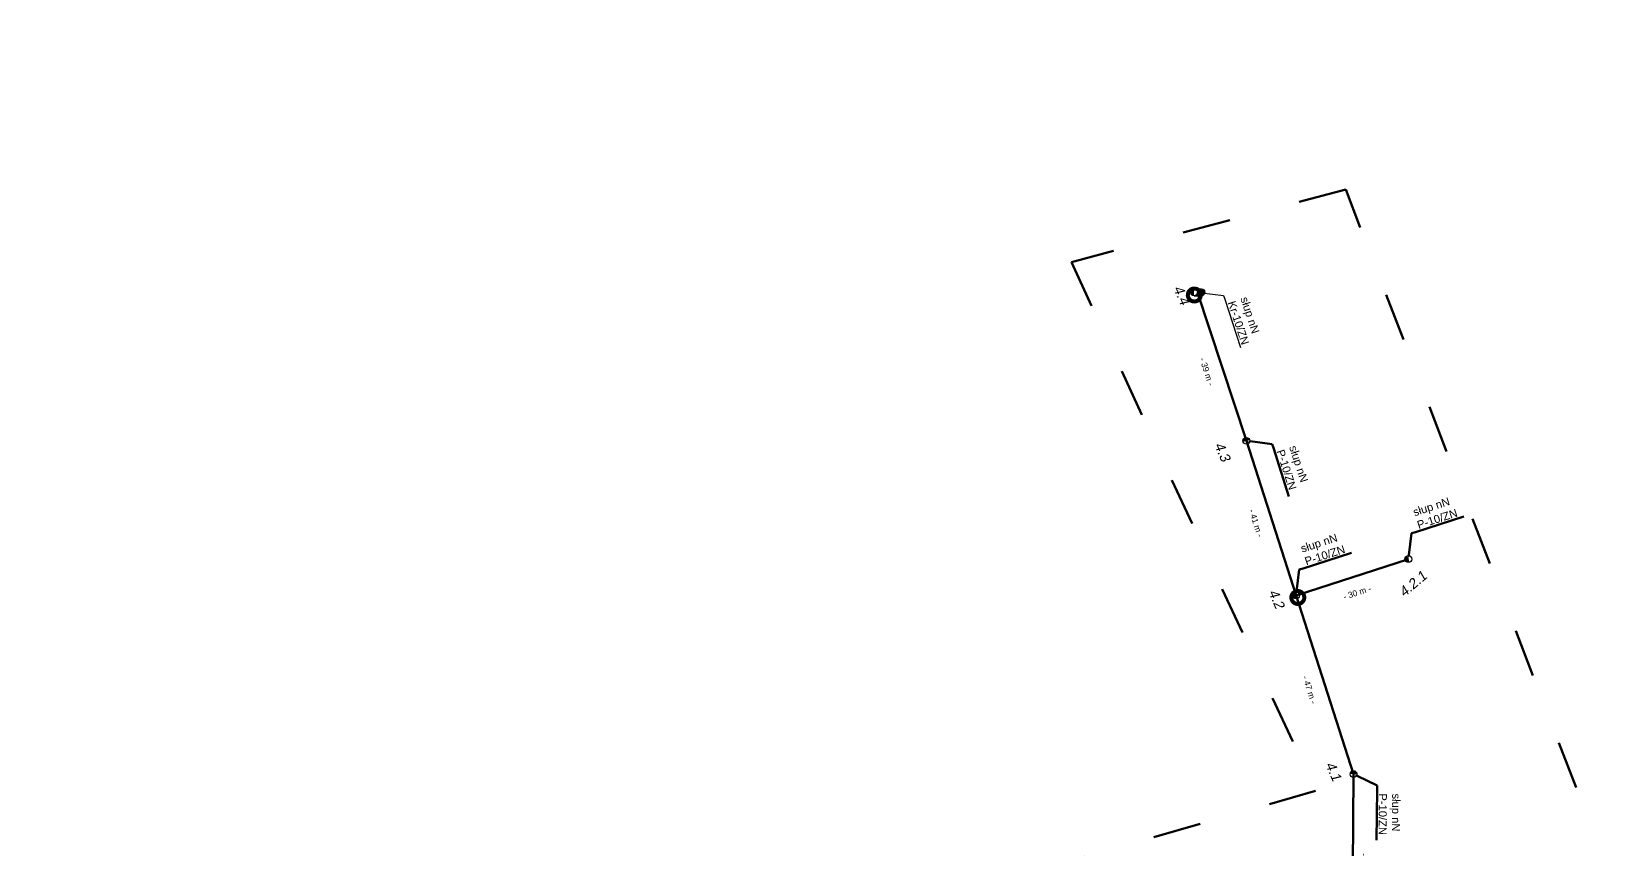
# Model space of a CAD drawing. Header units: metres. Extents: x 7531025 to 7555771, y 5771206 to 5789306.
# Drawn here: x 7547313.2 to 7547710, y 5784169.3 to 5784373.6 of the extents above; entities that cross this region are included whole.
import ezdxf
from ezdxf import colors
from ezdxf.entities.mleader import LeaderData, LeaderLine
from ezdxf.math import Vec2, Vec3

# ---------------------------------------------------------------- set-up
doc = ezdxf.new("R2010")
doc.units = ezdxf.units.M
doc.linetypes.add('GCAD_ISO03W100', pattern=[30, 12, -18])
for name, color, linetype, lineweight in [('!TELE', 30, 'SCARPLINE1A', 50), ('!trafo', 6, 'GCAD_ISO03W100', 50), ('!trafo_05-0181', 6, 'GCAD_ISO03W100', 50), ('_numery slupow etap 4 cz. 2', 7, 'Continuous', 40)]:
    doc.layers.add(name, color=color, linetype=linetype, lineweight=lineweight)
for name, color, linetype in [('!wymiary', 7, 'Continuous'), ('_MM mufy', 3, 'Continuous'), ('_MM opisy', 7, 'Continuous'), ('_MM slupy', 5, 'Continuous')]:
    doc.layers.add(name, color=color, linetype=linetype)
doc.styles.get("Standard").update_dxf_attribs({"font": 'ARIAL.TTF'})
doc.linetypes.add('SCARPLINE1A', pattern='A,2,[150,AAA.SHX,S=1,R=0,X=0,Y=0],1e-11', length=2)
doc.dimstyles.new('opis linie', dxfattribs={"dimtxt": 1.5, "dimasz": 0.18, "dimexe": 0.18, "dimexo": 0.0625, "dimgap": 2.5, "dimtad": 4, "dimdec": 0, "dimzin": 0, "dimdsep": 46, "dimtxsty": 'Standard', "dimcen": 0.09, "dimse1": 1, "dimse2": 1, "dimsd1": 1, "dimsd2": 1, "dimclrt": 256, "dimadec": 0, "dimazin": 0, "dimtfac": 1, "dimtdec": 0, "dimtofl": 0, "dimtmove": 0, "dimatfit": 3, "dimfxl": 1, "dimtfill": 1, "dimtolj": 1, "dimtzin": 0, "dimarcsym": 0})

# ---------------------------------------------------------------- blocks, each defined once
blk = doc.blocks.new('*D121')
at = {"layer": 'Defpoints', "color": 0}
for p in [(7547657.28, 5784241.79), (7547657.51, 5784241.08), (7547629.2, 5784232.71)]:
    blk.add_point(p, dxfattribs=at)
at = {"layer": '!wymiary', "insert": (7547644.47, 5784233.43), "char_height": 1.5, "attachment_point": 5, "rotation": 17.9309, "bg_fill": 3, "box_fill_scale": 1.1, "bg_fill_color": 9, "bg_fill_true_color": 13158600, "bg_fill_transparency": 0}
blk.add_mtext('\\A1;- 30 m -', dxfattribs=at)
blk = doc.blocks.new('*D122')
at = {"layer": 'Defpoints', "color": 0}
for p in [(7547604.59, 5784308.46), (7547616.06, 5784271.13), (7547616.77, 5784271.36)]:
    blk.add_point(p, dxfattribs=at)
at = {"layer": '!wymiary', "insert": (7547606.86, 5784288.66), "char_height": 1.5, "attachment_point": 5, "rotation": 288.1714, "bg_fill": 3, "box_fill_scale": 1.1, "bg_fill_color": 9, "bg_fill_true_color": 13158600, "bg_fill_transparency": 0}
blk.add_mtext('\\A1;- 39 m -', dxfattribs=at)
blk = doc.blocks.new('*D123')
at = {"layer": 'Defpoints', "color": 0}
for p in [(7547616.77, 5784271.36), (7547628.48, 5784232.48), (7547629.2, 5784232.71)]:
    blk.add_point(p, dxfattribs=at)
at = {"layer": '!wymiary', "insert": (7547619.17, 5784250.81), "char_height": 1.5, "attachment_point": 5, "rotation": 287.8205, "bg_fill": 3, "box_fill_scale": 1.1, "bg_fill_color": 9, "bg_fill_true_color": 13158600, "bg_fill_transparency": 0}
blk.add_mtext('\\A1;- 41 m -', dxfattribs=at)
blk = doc.blocks.new('*D124')
at = {"layer": 'Defpoints', "color": 0}
for p in [(7547629.2, 5784232.71), (7547642.85, 5784187.82), (7547643.57, 5784188.05)]:
    blk.add_point(p, dxfattribs=at)
at = {"layer": '!wymiary', "insert": (7547632.57, 5784209.15), "char_height": 1.5, "attachment_point": 5, "rotation": 287.8382, "bg_fill": 3, "box_fill_scale": 1.1, "bg_fill_color": 9, "bg_fill_true_color": 13158600, "bg_fill_transparency": 0}
blk.add_mtext('\\A1;- 47 m -', dxfattribs=at)
blk = doc.blocks.new('*D125')
at = {"layer": 'Defpoints', "color": 0}
for p in [(7547643.57, 5784188.05), (7547642.43, 5784141.27), (7547643.18, 5784141.26)]:
    blk.add_point(p, dxfattribs=at)
at = {"layer": '!wymiary', "insert": (7547645.87, 5784164.64), "char_height": 1.5, "attachment_point": 5, "rotation": 89.5261, "bg_fill": 3, "box_fill_scale": 1.1, "bg_fill_color": 9, "bg_fill_true_color": 13158600, "bg_fill_transparency": 0}
blk.add_mtext('\\A1;- 47 m -', dxfattribs=at)
blk = doc.blocks.new('ZN')
at = {"layer": '_MM slupy', "transparency": 33554687}
h = blk.add_hatch(color=256, dxfattribs=at)
h.dxf.hatch_style = 1
h.paths.add_polyline_path([(0, -0.86), (0, 0.86, 1)])
at = {"layer": '_MM slupy'}
blk.add_circle((0, 0), 0.857, dxfattribs=at)
blk = doc.blocks.new('R')
at = {"layer": '_MM slupy', "transparency": 33554687}
h = blk.add_hatch(color=256, dxfattribs=at)
h.dxf.hatch_style = 1
h.paths.add_polyline_path([(-0.93, -0.86), (-0.93, 0.86, 1)])
h = blk.add_hatch(color=256, dxfattribs=at)
h.dxf.hatch_style = 1
h.paths.add_polyline_path([(0.93, 0.86), (0.93, -0.86, 1)])
at = {"layer": '_MM slupy'}
for points in [[(-0.93, 0.86), (0.93, 0.86)], [(-0.93, -0.86), (0.93, -0.86)]]:
    blk.add_lwpolyline(points, dxfattribs=at)
for centre in [(-0.93, 0), (0.93, 0)]:
    blk.add_circle(centre, 0.857, dxfattribs=at)
blk = doc.blocks.new('mufa')
at = {"layer": '_MM mufy'}
h = blk.add_hatch(color=256, dxfattribs=at)
h.dxf.hatch_style = 1
h.paths.add_polyline_path([(2.15, 0.12, 1), (-2.1, -0.05, 1)])
h.paths.add_polyline_path([(-1.1, -0.01, -1), (1.15, 0.08, -1)], flags=16)
h.paths.add_polyline_path([(-0.83, 0, -1), (0.88, 0.07, -1)], flags=0)
blk = doc.blocks.new('q')
at = {"layer": '_MM slupy'}
blk.add_blockref('ZN', (0, 0), dxfattribs=at)
at = {"layer": '_MM opisy'}
ml = blk.add_multileader_mtext('Standard', dxfattribs=at)
ml.set_content('\\pxql;słup nN\\PP-10/ZN', color=256)
ml.set_leader_properties()
ml.build(insert=Vec2(0, 0))
ml.multileader.update_dxf_attribs({"has_text_frame": 1, "text_left_attachment_type": 5, "text_right_attachment_type": 5, "dogleg_length": 1, "arrow_head_size": 1})
ctx = ml.context
ctx.base_point, ctx.char_height, ctx.arrow_head_size, ctx.landing_gap_size, ctx.plane_origin = Vec3(3.75, 5.9), 2, 1, 1, Vec3(1.72, -1.42)
ctx.left_attachment, ctx.right_attachment = 5, 5
notes = []
notes.append((ctx, [(0, (1, 1, 0), (2.75, 5.9), (1, 0), 1, [(0, [(0, 0), (2.75, 5.9)], 0, [])])]))
ctx.mtext.insert, ctx.mtext.flow_direction = Vec3(4.75, 11.7), 5
ctx.mtext.has_bg_fill, ctx.mtext.bg_color, ctx.mtext.bg_scale_factor, ctx.mtext.bg_transparency, ctx.mtext.use_window_bg_color = 1, -1023410175, 1, 0, 1
for ctx, leaders in notes:
    for number, flags, end, landing, length, lines in leaders:
        leader = LeaderData()
        leader.index, (leader.has_last_leader_line, leader.has_dogleg_vector, leader.attachment_direction) = number, flags
        leader.last_leader_point, leader.dogleg_vector, leader.dogleg_length = Vec3(end), Vec3(landing), length
        for number, points, colour, breaks in lines:
            line = LeaderLine()
            line.index, line.vertices, line.color, line.breaks = number, Vec3.list(points), colors.encode_raw_color(colour), breaks
            leader.lines.append(line)
        ctx.leaders.append(leader)

msp = doc.modelspace()

# ---------------------------------------------------------------- linework, layer by layer
at = {"layer": '!TELE'}
for points in [[(7547604.59, 5784308.46), (7547616.77, 5784271.36), (7547629.2, 5784232.71), (7547643.57, 5784188.05), (7547643.18, 5784141.26)], [(7547629.2, 5784232.71), (7547657.28, 5784241.79)]]:
    msp.add_lwpolyline(points, dxfattribs=at)

# ---------------------------------------------------------------- next in the draw order: dimensions: what is measured, and where the dimension line sits
at = {"layer": '!wymiary'}
for p1, p2, picture, middle in [((7547604.59, 5784308.46), (7547616.77, 5784271.36), '*D122', (7547606.86, 5784288.66)), ((7547629.2, 5784232.71), (7547657.28, 5784241.79), '*D121', (7547644.47, 5784233.43))]:
    dim = msp.add_aligned_dim(p1=p1, p2=p2, distance=-0.75, dimstyle='opis linie', override={"dimpost": '- <> m -'}, dxfattribs=at)
    dim.commit()
    dim.dimension.update_dxf_attribs({"geometry": picture, "text_midpoint": middle})

# ---------------------------------------------------------------- next in the draw order: block references
at = {"layer": '!TELE', "rotation": 17.9309077883268}
msp.add_blockref('q', (7547657.28, 5784241.79), dxfattribs=at)

# ---------------------------------------------------------------- next in the draw order: texts
at = {"layer": '_numery slupow etap 4 cz. 2', "oblique": 10}
msp.add_text('4.4', height=2.5, rotation=293.6096, dxfattribs=at).set_placement((7547598.47, 5784309.52))

# ---------------------------------------------------------------- next in the draw order: dimensions: what is measured, and where the dimension line sits
at = {"layer": '!wymiary'}
dim = msp.add_aligned_dim(p1=(7547616.77, 5784271.36), p2=(7547629.2, 5784232.71), distance=-0.75, dimstyle='opis linie', override={"dimpost": '- <> m -'}, dxfattribs=at)
dim.commit()
dim.dimension.update_dxf_attribs({"geometry": '*D123', "text_midpoint": (7547619.17, 5784250.81)})

# ---------------------------------------------------------------- next in the draw order: block references
at = {"layer": '!TELE', "rotation": 287.8204722365908}
msp.add_blockref('q', (7547616.77, 5784271.36), dxfattribs=at)

# ---------------------------------------------------------------- next in the draw order: texts
at = {"layer": '_numery slupow etap 4 cz. 2', "oblique": 10}
for s, rotation, p in [('4.3', 293.6096, (7547608.7, 5784270.35)), ('4.2.1', 40.1445, (7547656.2, 5784232.17))]:
    msp.add_text(s, height=2.5, rotation=rotation, dxfattribs=at).set_placement(p)

# ---------------------------------------------------------------- next in the draw order: dimensions: what is measured, and where the dimension line sits
at = {"layer": '!wymiary'}
dim = msp.add_aligned_dim(p1=(7547629.2, 5784232.71), p2=(7547643.57, 5784188.05), distance=-0.75, dimstyle='opis linie', override={"dimpost": '- <> m -'}, dxfattribs=at)
dim.commit()
dim.dimension.update_dxf_attribs({"geometry": '*D124', "text_midpoint": (7547632.57, 5784209.15)})

# ---------------------------------------------------------------- next in the draw order: block references
at = {"layer": '!TELE', "rotation": 17.9309077883268}
msp.add_blockref('q', (7547629.2, 5784232.71), dxfattribs=at)

# ---------------------------------------------------------------- next in the draw order: dimensions: what is measured, and where the dimension line sits
at = {"layer": '!wymiary'}
dim = msp.add_aligned_dim(p1=(7547643.57, 5784188.05), p2=(7547643.18, 5784141.26), distance=-0.75, dimstyle='opis linie', override={"dimpost": '- <> m -'}, dxfattribs=at)
dim.commit()
dim.dimension.update_dxf_attribs({"geometry": '*D125', "text_midpoint": (7547645.87, 5784164.64)})

# ---------------------------------------------------------------- next in the draw order: block references
at = {"layer": '!TELE', "rotation": 269.5260871382649}
msp.add_blockref('q', (7547643.57, 5784188.05), dxfattribs=at)
at = {"color": 5, "lineweight": 70}
msp.add_blockref('mufa', (7547629.61, 5784232.17), dxfattribs=at)

# ---------------------------------------------------------------- next in the draw order: texts
at = {"layer": '_numery slupow etap 4 cz. 2', "oblique": 10}
for s, p in [('4.2', (7547622.22, 5784233.58)), ('4.1', (7547636.47, 5784190.48))]:
    msp.add_text(s, height=2.5, rotation=293.6096, dxfattribs=at).set_placement(p)

# ---------------------------------------------------------------- next in the draw order: linework, layer by layer
at = {"layer": '!trafo_05-0181'}
msp.add_lwpolyline([(7547346.56, 5783967.39), (7547394.19, 5783981.46), (7547466.97, 5784007.94), (7547480.71, 5784047.76), (7547470, 5784084.55), (7547674.58, 5784131.86), (7547862.58, 5784178.76), (7547962.48, 5784204.12), (7547977.68, 5784205.74), (7547996.44, 5784173.72), (7548034.28, 5784187.95), (7548029.43, 5784218.67), (7548130.99, 5784237.11), (7548124.2, 5784275.6), (7548067.92, 5784260.4), (7548022.31, 5784373.61), (7547989.32, 5784367.46), (7548020.37, 5784257.17), (7547699.19, 5784184.71), (7547641.61, 5784334.15), (7547573.04, 5784316.03), (7547634.06, 5784183.85), (7547313.19, 5784092.12)], close=True, dxfattribs=at)

# ---------------------------------------------------------------- next in the draw order: leaders
at = {"layer": '_MM opisy'}
ml = msp.add_multileader_mtext('Standard', dxfattribs=at)
ml.set_content('\\pxql;słup nN\\PKr-10/ZN', color=256)
ml.set_leader_properties()
ml.build(insert=Vec2(0, 0))
ml.multileader.update_dxf_attribs({"has_text_frame": 1, "text_left_attachment_type": 5, "text_right_attachment_type": 5, "dogleg_length": 1, "arrow_head_size": 1})
ctx = ml.context
ctx.base_point, ctx.char_height, ctx.arrow_head_size, ctx.landing_gap_size, ctx.plane_origin, ctx.plane_x_axis, ctx.plane_y_axis = Vec3(7547611.37, 5784306.74), 2, 1, 1, Vec3(7547603.78, 5784306.39), Vec3(0.311861, -0.950128), Vec3(0.950128, 0.311861)
ctx.left_attachment, ctx.right_attachment = 5, 5
notes = []
notes.append((ctx, [(0, (1, 1, 0), (7547611.06, 5784307.69), (0.311861, -0.950128), 1, [(0, [(7547604.59, 5784308.46), (7547611.06, 5784307.69)], 0, [])])]))
ctx.mtext.insert, ctx.mtext.text_direction, ctx.mtext.flow_direction = Vec3(7547617.16, 5784307.58), Vec3(0.311861, -0.950128), 5
ctx.mtext.has_bg_fill, ctx.mtext.bg_color, ctx.mtext.bg_scale_factor, ctx.mtext.bg_transparency, ctx.mtext.use_window_bg_color = 1, -1023410175, 1, 0, 1
for ctx, leaders in notes:
    for number, flags, end, landing, length, lines in leaders:
        leader = LeaderData()
        leader.index, (leader.has_last_leader_line, leader.has_dogleg_vector, leader.attachment_direction) = number, flags
        leader.last_leader_point, leader.dogleg_vector, leader.dogleg_length = Vec3(end), Vec3(landing), length
        for number, points, colour, breaks in lines:
            line = LeaderLine()
            line.index, line.vertices, line.color, line.breaks = number, Vec3.list(points), colors.encode_raw_color(colour), breaks
            leader.lines.append(line)
        ctx.leaders.append(leader)

# ---------------------------------------------------------------- next in the draw order: block references
at = {"layer": '!trafo'}
msp.add_blockref('R', (7547604.63, 5784308.49), dxfattribs=at)
at = {"color": 5, "lineweight": 70}
msp.add_blockref('mufa', (7547603.74, 5784307.77), dxfattribs=at)

doc.saveas('drawing.dxf')
